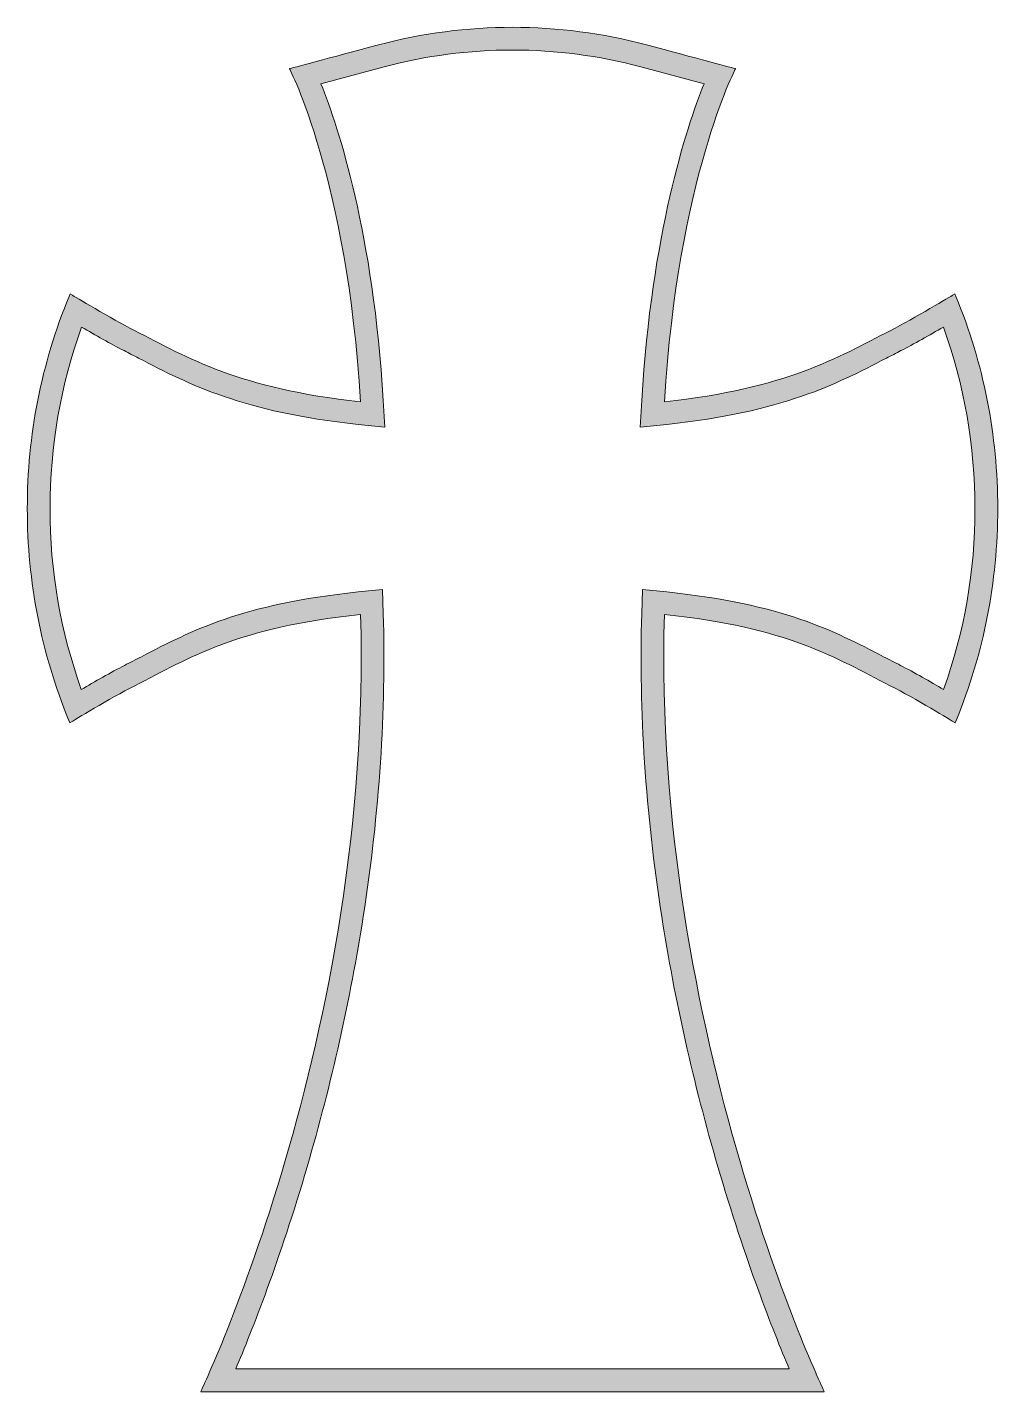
# Model space of a CAD drawing. Header units: millimetres. Extents: x -932 to 251, y -729 to -29.
# Drawn here: x -212.1 to 1.3, y -723.4 to -423.4 of the extents above; entities that cross this region are included whole.
import ezdxf

# ---------------------------------------------------------------- set-up
doc = ezdxf.new("R2010")
doc.units = ezdxf.units.MM
doc.header["$MEASUREMENT"] = 0
doc.layers.add('Layer 9', color=7, linetype='Continuous')

msp = doc.modelspace()

# ---------------------------------------------------------------- hatches: boundary and pattern name
at = {"layer": 'Layer 9'}
h = msp.add_hatch(color=1, dxfattribs=at)
h.dxf.hatch_style = 2
edge = h.paths.add_edge_path()
edge.add_spline(control_points=[(-105.38, -423.37), (-115.3, -423.37), (-125.21, -424.66), (-134.87, -427.24), (-145.27, -430.02), (-154.43, -432.46), (-154.43, -432.46), (-154.43, -432.46), (-141.77, -456.67), (-138.79, -505.71), (-165.79, -502.8), (-176.63, -496.08), (-188.55, -490.02), (-193.51, -487.49), (-202.09, -482.35), (-202.17, -482.3), (-202.17, -482.3), (-202.68, -482), (-202.68, -482), (-202.68, -482), (-202.91, -482.54), (-202.91, -482.54), (-209, -497.35), (-212.09, -513.05), (-212.09, -529.2), (-212.09, -545.31), (-209.02, -560.98), (-202.95, -575.76), (-202.95, -575.76), (-202.72, -576.31), (-202.72, -576.31), (-202.72, -576.31), (-202.21, -576), (-202.21, -576), (-202.13, -575.95), (-193.96, -570.93), (-188.44, -568.13), (-176.4, -562.02), (-166.09, -555.33), (-138.79, -552.49), (-136.07, -644.7), (-173.95, -723.37), (-173.95, -723.37), (-173.95, -723.37), (-105.42, -723.37), (-105.42, -723.37), (-105.42, -723.37), (-105.35, -723.37), (-105.35, -723.37), (-105.35, -723.37), (-36.82, -723.37), (-36.82, -723.37), (-36.82, -723.37), (-74.7, -644.7), (-71.98, -552.49), (-44.68, -555.33), (-34.38, -562.02), (-22.33, -568.13), (-16.81, -570.93), (-8.64, -575.95), (-8.56, -576), (-8.56, -576), (-8.05, -576.31), (-8.05, -576.31), (-8.05, -576.31), (-7.82, -575.76), (-7.82, -575.76), (-1.75, -560.98), (1.32, -545.31), (1.32, -529.2), (1.32, -513.05), (-1.77, -497.35), (-7.86, -482.54), (-7.86, -482.54), (-8.09, -482), (-8.09, -482), (-8.09, -482), (-8.6, -482.3), (-8.6, -482.3), (-8.68, -482.35), (-17.26, -487.49), (-22.22, -490.02), (-34.14, -496.08), (-44.98, -502.8), (-71.98, -505.71), (-69, -456.67), (-56.34, -432.46), (-56.34, -432.46), (-56.34, -432.46), (-65.49, -430.02), (-75.89, -427.24), (-85.55, -424.66), (-95.47, -423.37), (-105.38, -423.37), (-105.38, -423.37), (-105.38, -423.37), (-105.38, -423.37)], knot_values=[0, 0, 0, 0, 1, 1, 1, 2, 2, 2, 3, 3, 3, 4, 4, 4, 5, 5, 5, 6, 6, 6, 7, 7, 7, 8, 8, 8, 9, 9, 9, 10, 10, 10, 11, 11, 11, 12, 12, 12, 13, 13, 13, 14, 14, 14, 15, 15, 15, 16, 16, 16, 17, 17, 17, 18, 18, 18, 19, 19, 19, 20, 20, 20, 21, 21, 21, 22, 22, 22, 23, 23, 23, 24, 24, 24, 25, 25, 25, 26, 26, 26, 27, 27, 27, 28, 28, 28, 29, 29, 29, 30, 30, 30, 31, 31, 31, 32, 32, 32, 32], degree=3, periodic=1)
edge = h.paths.add_edge_path()
edge.add_spline(control_points=[(-105.38, -428.37), (-95.86, -428.37), (-86.37, -429.61), (-77.18, -432.07), (-77.18, -432.07), (-63.27, -435.78), (-63.27, -435.78), (-67.25, -445.72), (-74.75, -468.77), (-76.97, -505.41), (-76.97, -505.41), (-77.33, -511.32), (-77.33, -511.32), (-77.33, -511.32), (-71.44, -510.68), (-71.44, -510.68), (-45.95, -507.93), (-34.36, -501.93), (-23.15, -496.12), (-22.1, -495.58), (-21.02, -495.02), (-19.95, -494.47), (-17.23, -493.09), (-13.53, -490.99), (-10.62, -489.29), (-6.01, -502.06), (-3.68, -515.46), (-3.68, -529.2), (-3.68, -542.89), (-5.99, -556.24), (-10.57, -568.97), (-13.42, -567.28), (-17.09, -565.18), (-20.07, -563.67), (-21.3, -563.04), (-22.55, -562.39), (-23.76, -561.77), (-34.72, -556.06), (-46.06, -550.16), (-71.46, -547.52), (-71.46, -547.52), (-76.81, -546.96), (-76.81, -546.96), (-76.81, -546.96), (-76.97, -552.34), (-76.97, -552.34), (-77.6, -573.68), (-76.12, -596.06), (-72.57, -618.86), (-69.74, -637.07), (-65.58, -655.59), (-60.22, -673.91), (-54.21, -694.44), (-48.11, -709.93), (-44.52, -718.37), (-44.52, -718.37), (-105.35, -718.37), (-105.35, -718.37), (-105.35, -718.37), (-105.42, -718.37), (-105.42, -718.37), (-105.42, -718.37), (-166.25, -718.37), (-166.25, -718.37), (-162.66, -709.93), (-156.56, -694.44), (-150.55, -673.91), (-145.19, -655.59), (-141.04, -637.07), (-138.2, -618.86), (-134.65, -596.06), (-133.17, -573.68), (-133.8, -552.34), (-133.8, -552.34), (-133.96, -546.96), (-133.96, -546.96), (-133.96, -546.96), (-139.31, -547.52), (-139.31, -547.52), (-164.71, -550.16), (-176.05, -556.06), (-187.01, -561.77), (-188.22, -562.39), (-189.47, -563.04), (-190.7, -563.67), (-193.68, -565.18), (-197.35, -567.28), (-200.21, -568.97), (-204.78, -556.24), (-207.09, -542.89), (-207.09, -529.2), (-207.09, -515.46), (-204.76, -502.06), (-200.15, -489.29), (-197.25, -490.98), (-193.55, -493.08), (-190.82, -494.47), (-189.75, -495.02), (-188.67, -495.58), (-187.62, -496.12), (-176.41, -501.93), (-164.82, -507.93), (-139.33, -510.68), (-139.33, -510.68), (-133.45, -511.32), (-133.45, -511.32), (-133.45, -511.32), (-133.8, -505.41), (-133.8, -505.41), (-136.02, -468.77), (-143.53, -445.72), (-147.5, -435.79), (-147.5, -435.79), (-133.58, -432.07), (-133.58, -432.07), (-124.38, -429.61), (-114.9, -428.37), (-105.38, -428.37)], knot_values=[0, 0, 0, 0, 0.352778, 0.352778, 0.352778, 0.705556, 0.705556, 0.705556, 1.058333, 1.058333, 1.058333, 1.411111, 1.411111, 1.411111, 1.763889, 1.763889, 1.763889, 2.116667, 2.116667, 2.116667, 2.469444, 2.469444, 2.469444, 2.822222, 2.822222, 2.822222, 3.175, 3.175, 3.175, 3.527778, 3.527778, 3.527778, 3.880556, 3.880556, 3.880556, 4.233333, 4.233333, 4.233333, 4.586111, 4.586111, 4.586111, 4.938889, 4.938889, 4.938889, 5.291667, 5.291667, 5.291667, 5.644444, 5.644444, 5.644444, 5.997222, 5.997222, 5.997222, 6.35, 6.35, 6.35, 6.702778, 6.702778, 6.702778, 7.055556, 7.055556, 7.055556, 7.408333, 7.408333, 7.408333, 7.761111, 7.761111, 7.761111, 8.113889, 8.113889, 8.113889, 8.466667, 8.466667, 8.466667, 8.819444, 8.819444, 8.819444, 9.172222, 9.172222, 9.172222, 9.525, 9.525, 9.525, 9.877778, 9.877778, 9.877778, 10.230556, 10.230556, 10.230556, 10.583333, 10.583333, 10.583333, 10.936111, 10.936111, 10.936111, 11.288889, 11.288889, 11.288889, 11.641667, 11.641667, 11.641667, 11.994444, 11.994444, 11.994444, 12.347222, 12.347222, 12.347222, 12.7, 12.7, 12.7, 13.052778, 13.052778, 13.052778, 13.405556, 13.405556, 13.405556, 13.758333, 13.758333, 13.758333, 13.758333], degree=3, periodic=0)
edge.add_line((-105.38, -428.37), (-105.38, -428.37))

# ---------------------------------------------------------------- linework, layer by layer
at = {"layer": 'Layer 9', "lineweight": 0}
for points, knots in [([(-105.38, -423.37), (-115.3, -423.37), (-125.21, -424.66), (-134.87, -427.24), (-145.27, -430.02), (-154.43, -432.46), (-154.43, -432.46), (-154.43, -432.46), (-141.77, -456.67), (-138.79, -505.71), (-165.79, -502.8), (-176.63, -496.08), (-188.55, -490.02), (-193.51, -487.49), (-202.09, -482.35), (-202.17, -482.3), (-202.17, -482.3), (-202.68, -482), (-202.68, -482), (-202.68, -482), (-202.91, -482.54), (-202.91, -482.54), (-209, -497.35), (-212.09, -513.05), (-212.09, -529.2), (-212.09, -545.31), (-209.02, -560.98), (-202.95, -575.76), (-202.95, -575.76), (-202.72, -576.31), (-202.72, -576.31), (-202.72, -576.31), (-202.21, -576), (-202.21, -576), (-202.13, -575.95), (-193.96, -570.93), (-188.44, -568.13), (-176.4, -562.02), (-166.09, -555.33), (-138.79, -552.49), (-136.07, -644.7), (-173.95, -723.37), (-173.95, -723.37), (-173.95, -723.37), (-105.42, -723.37), (-105.42, -723.37), (-105.42, -723.37), (-105.35, -723.37), (-105.35, -723.37), (-105.35, -723.37), (-36.82, -723.37), (-36.82, -723.37), (-36.82, -723.37), (-74.7, -644.7), (-71.98, -552.49), (-44.68, -555.33), (-34.38, -562.02), (-22.33, -568.13), (-16.81, -570.93), (-8.64, -575.95), (-8.56, -576), (-8.56, -576), (-8.05, -576.31), (-8.05, -576.31), (-8.05, -576.31), (-7.82, -575.76), (-7.82, -575.76), (-1.75, -560.98), (1.32, -545.31), (1.32, -529.2), (1.32, -513.05), (-1.77, -497.35), (-7.86, -482.54), (-7.86, -482.54), (-8.09, -482), (-8.09, -482), (-8.09, -482), (-8.6, -482.3), (-8.6, -482.3), (-8.68, -482.35), (-17.26, -487.49), (-22.22, -490.02), (-34.14, -496.08), (-44.98, -502.8), (-71.98, -505.71), (-69, -456.67), (-56.34, -432.46), (-56.34, -432.46), (-56.34, -432.46), (-65.49, -430.02), (-75.89, -427.24), (-85.55, -424.66), (-95.47, -423.37), (-105.38, -423.37), (-105.38, -423.37), (-105.38, -423.37), (-105.38, -423.37)], [0, 0, 0, 0, 1, 1, 1, 2, 2, 2, 3, 3, 3, 4, 4, 4, 5, 5, 5, 6, 6, 6, 7, 7, 7, 8, 8, 8, 9, 9, 9, 10, 10, 10, 11, 11, 11, 12, 12, 12, 13, 13, 13, 14, 14, 14, 15, 15, 15, 16, 16, 16, 17, 17, 17, 18, 18, 18, 19, 19, 19, 20, 20, 20, 21, 21, 21, 22, 22, 22, 23, 23, 23, 24, 24, 24, 25, 25, 25, 26, 26, 26, 27, 27, 27, 28, 28, 28, 29, 29, 29, 30, 30, 30, 31, 31, 31, 32, 32, 32, 32]), ([(-105.38, -428.37), (-95.86, -428.37), (-86.37, -429.61), (-77.18, -432.07), (-77.18, -432.07), (-63.27, -435.78), (-63.27, -435.78), (-67.25, -445.72), (-74.75, -468.77), (-76.97, -505.41), (-76.97, -505.41), (-77.33, -511.32), (-77.33, -511.32), (-77.33, -511.32), (-71.44, -510.68), (-71.44, -510.68), (-45.95, -507.93), (-34.36, -501.93), (-23.15, -496.12), (-22.1, -495.58), (-21.02, -495.02), (-19.95, -494.47), (-17.23, -493.09), (-13.53, -490.99), (-10.62, -489.29), (-6.01, -502.06), (-3.68, -515.46), (-3.68, -529.2), (-3.68, -542.89), (-5.99, -556.24), (-10.57, -568.97), (-13.42, -567.28), (-17.09, -565.18), (-20.07, -563.67), (-21.3, -563.04), (-22.55, -562.39), (-23.76, -561.77), (-34.72, -556.06), (-46.06, -550.16), (-71.46, -547.52), (-71.46, -547.52), (-76.81, -546.96), (-76.81, -546.96), (-76.81, -546.96), (-76.97, -552.34), (-76.97, -552.34), (-77.6, -573.68), (-76.12, -596.06), (-72.57, -618.86), (-69.74, -637.07), (-65.58, -655.59), (-60.22, -673.91), (-54.21, -694.44), (-48.11, -709.93), (-44.52, -718.37), (-44.52, -718.37), (-105.35, -718.37), (-105.35, -718.37), (-105.35, -718.37), (-105.42, -718.37), (-105.42, -718.37), (-105.42, -718.37), (-166.25, -718.37), (-166.25, -718.37), (-162.66, -709.93), (-156.56, -694.44), (-150.55, -673.91), (-145.19, -655.59), (-141.04, -637.07), (-138.2, -618.86), (-134.65, -596.06), (-133.17, -573.68), (-133.8, -552.34), (-133.8, -552.34), (-133.96, -546.96), (-133.96, -546.96), (-133.96, -546.96), (-139.31, -547.52), (-139.31, -547.52), (-164.71, -550.16), (-176.05, -556.06), (-187.01, -561.77), (-188.22, -562.39), (-189.47, -563.04), (-190.7, -563.67), (-193.68, -565.18), (-197.35, -567.28), (-200.21, -568.97), (-204.78, -556.24), (-207.09, -542.89), (-207.09, -529.2), (-207.09, -515.46), (-204.76, -502.06), (-200.15, -489.29), (-197.25, -490.98), (-193.55, -493.08), (-190.82, -494.47), (-189.75, -495.02), (-188.67, -495.58), (-187.62, -496.12), (-176.41, -501.93), (-164.82, -507.93), (-139.33, -510.68), (-139.33, -510.68), (-133.45, -511.32), (-133.45, -511.32), (-133.45, -511.32), (-133.8, -505.41), (-133.8, -505.41), (-136.02, -468.77), (-143.53, -445.72), (-147.5, -435.79), (-147.5, -435.79), (-133.58, -432.07), (-133.58, -432.07), (-124.38, -429.61), (-114.9, -428.37), (-105.38, -428.37)], [0, 0, 0, 0, 1, 1, 1, 2, 2, 2, 3, 3, 3, 4, 4, 4, 5, 5, 5, 6, 6, 6, 7, 7, 7, 8, 8, 8, 9, 9, 9, 10, 10, 10, 11, 11, 11, 12, 12, 12, 13, 13, 13, 14, 14, 14, 15, 15, 15, 16, 16, 16, 17, 17, 17, 18, 18, 18, 19, 19, 19, 20, 20, 20, 21, 21, 21, 22, 22, 22, 23, 23, 23, 24, 24, 24, 25, 25, 25, 26, 26, 26, 27, 27, 27, 28, 28, 28, 29, 29, 29, 30, 30, 30, 31, 31, 31, 32, 32, 32, 33, 33, 33, 34, 34, 34, 35, 35, 35, 36, 36, 36, 37, 37, 37, 38, 38, 38, 39, 39, 39, 39])]:
    msp.add_open_spline(points, degree=3, knots=knots, dxfattribs=at)

doc.saveas('drawing.dxf')
